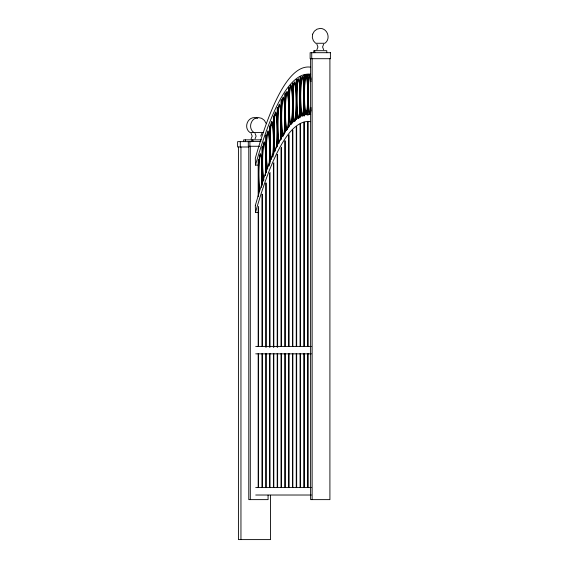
<?xml version="1.0" encoding="UTF-8"?>
<svg xmlns="http://www.w3.org/2000/svg" width="568" height="568" viewBox="0 0 568 568"><rect width="100%" height="100%" fill="white"/><g stroke="black" fill="none" stroke-linecap="round" stroke-linejoin="round"><path stroke-width="0.85" d="M260.74 136.142L261.827 133.338M251.084 138.94L252.178 136.142L251.084 133.338M255.025 138.94L256.111 136.142L255.025 133.338M316.859 49.778L317.945 46.974L316.859 44.176M323.668 44.176L322.574 46.974L323.668 49.778M310.419 74.351L307.686 74.351L307.686 115.119M308.161 75.21L304.278 75.21L304.278 115.978M298.214 79.399L296.659 79.399L296.659 119.308M294.409 83.255L292.449 83.255L292.449 123.135M286.79 92.974L285.235 92.974L285.235 131.968M275.366 115.652L273.811 115.652L273.811 153.8M271.561 125.372L270.006 125.372L270.006 163.527M263.055 132.429L249.863 132.429C243.736 128.119 246.995 117.611 254.492 117.562L257.773 118.343M261.507 139.856L243.636 139.856L243.636 141.638M260.925 141.46L248.301 141.46L248.301 146.274L259.611 146.274M252.369 141.638L237.609 141.638L237.609 146.991L248.912 146.991M310.703 67.187A2150.725 183.705 90 0 0 255.316 158.245L255.486 165.111L258.774 165.111M255.316 205.588L255.486 212.453L258.774 212.453M255.714 346.409L311.363 346.409M255.714 353.843L311.363 353.843M255.714 487.585L311.363 487.585M255.714 495.019L311.363 495.019M253.797 132.429C247.669 128.119 250.928 117.611 258.426 117.562L261.706 118.343L264.397 120.38L266.037 123.334M329.909 58.703L329.909 499.627L310.618 499.627L310.618 58.703M326.77 52.696L326.77 50.694L313.749 50.694L313.749 52.696M314.779 50.694L314.779 52.696M312.137 58.703L312.137 499.627M311.733 52.696L311.733 58.703M308.083 74.351L308.083 115.119M308.083 121.325L308.083 346.437M308.083 353.523L308.083 487.351M307.686 121.325L307.686 346.437M307.686 353.523L307.686 487.351M304.278 122.184L304.278 346.423M304.278 353.516L304.278 487.351M303.873 75.21L303.873 115.978M303.873 122.184L303.873 346.423M303.873 353.516L303.873 487.351M300.465 76.943L300.465 116.831M300.465 123.923L300.465 346.409M300.465 353.502L300.465 487.351M300.067 76.943L300.067 117.718M300.067 123.923L300.067 346.409M300.067 353.502L300.067 487.351M296.659 126.401L296.659 346.345M296.659 353.438L296.659 487.351M296.262 79.399L296.262 119.308M296.262 127.289L296.262 346.345M296.262 353.438L296.262 487.351M292.854 83.255L292.854 122.248M292.854 130.221L292.854 346.452M292.854 353.537L292.854 487.351M292.449 130.221L292.449 346.452M292.449 353.537L292.449 487.351M289.041 87.713L289.041 126.707M289.041 134.68L289.041 346.459M289.041 353.552L289.041 487.351M288.643 87.713L288.643 127.594M288.643 135.567L288.643 346.459M288.643 353.552L288.643 487.351M285.235 140.836L285.235 346.437M285.235 353.53L285.235 487.351M284.838 93.862L284.838 132.855M284.838 140.836L284.838 346.437M284.838 353.53L284.838 487.351M281.43 99.322L281.43 139.188M281.43 147.162L281.43 346.494M281.43 353.58L281.43 487.351M281.025 100.209L281.025 139.188M281.025 148.049L281.025 346.494M281.025 353.58L281.025 487.351M277.617 144.826L277.617 107.558L277.219 107.558L277.219 146.601M277.617 154.588L277.617 347.147M277.617 353.36L277.617 487.351M277.219 154.588L277.219 347.147M277.219 353.36L277.219 487.351M273.811 162.668L273.811 347.19M273.811 353.402L273.811 487.351M273.414 116.539L273.414 154.688M273.414 163.556L273.414 347.19M273.414 353.402L273.414 487.351M270.567 495.289L270.567 539.6L238.418 539.6L238.418 146.991M270.006 172.395L270.006 347.176M270.006 353.388L270.006 487.351M269.601 126.259L269.601 163.527M269.601 173.283L269.601 347.176M269.601 353.388L269.601 487.351M268.075 495.197L268.075 499.627L248.784 499.627L248.784 146.274M266.193 135.092L266.193 172.36M266.193 183.01L266.193 347.162M266.193 353.367L266.193 487.351M265.796 135.092L265.796 173.247M265.796 183.01L265.796 347.162M265.796 353.367L265.796 487.351M262.388 146.43L262.388 183.627M262.388 194.249L262.388 346.558M262.388 353.644L262.388 487.351M261.99 147.318L261.99 185.395M261.99 194.249L261.99 346.558M261.99 353.644L261.99 487.351M258.582 159.395L258.582 196.62M258.582 206.369L258.582 346.416M258.582 353.509L258.582 487.351M258.177 160.282L258.177 196.62M258.177 208.144L258.177 346.416M258.177 353.509L258.177 487.351M252.945 139.856L252.945 141.46M251.915 139.856L251.915 141.46M250.303 146.274L250.303 499.627M249.899 141.46L249.899 146.274M245.355 139.856L245.355 141.638M240.953 146.991L240.953 539.6M240.278 141.638L240.278 146.991M255.486 165.111A2143.902 183.123 -90 0 1 310.696 74.323M255.316 205.595A2150.725 183.705 90 0 1 310.703 114.53M255.486 212.453A2143.902 183.123 -90 0 1 310.696 121.673M298.477 118.57A19.951 1.704 -90 0 1 296.965 89.396A19.951 1.704 -90 0 1 299.876 87.202A19.951 1.704 -90 0 1 298.697 118.4M290.859 84.738A19.951 1.704 -90 0 1 292.371 113.905A19.951 1.704 -90 0 1 289.46 116.099A19.951 1.704 -90 0 1 290.639 84.902M310.994 109.901A19.951 1.704 -90 0 1 308.658 108.275A19.951 1.704 -90 0 1 308.658 80.919A19.951 1.704 -90 0 1 310.994 79.293M311.008 107.615A18.41 1.569 -90 0 1 308.786 107.615A18.41 1.569 -90 0 1 308.786 81.579A18.41 1.569 -90 0 1 311.008 81.579M278.994 143.342A19.951 1.704 -90 0 1 277.929 114.757A19.951 1.704 -90 0 1 280.542 108.935A19.951 1.704 -90 0 1 280.45 140.097M279.165 142.206A18.41 1.569 -90 0 1 278.029 115.829A18.41 1.569 -90 0 1 280.514 110.675A18.41 1.569 -90 0 1 280.223 140.012M270.964 158.479A19.951 1.704 -90 0 1 270.908 124.364A19.951 1.704 -90 0 1 273.513 139.508M273.513 142.895A19.951 1.704 -90 0 1 272.832 157.229M271.547 159.338A18.41 1.569 -90 0 1 270.396 133.31A18.41 1.569 -90 0 1 272.846 127.282A18.41 1.569 -90 0 1 272.69 156.527M275.189 151.209A19.951 1.704 -90 0 1 274.117 122.631A19.951 1.704 -90 0 1 276.737 116.802A19.951 1.704 -90 0 1 276.637 147.964M275.359 150.073A18.41 1.569 -90 0 1 274.209 124.044A18.41 1.569 -90 0 1 276.659 118.016A18.41 1.569 -90 0 1 276.495 147.268M259.541 190.883A19.951 1.704 -90 0 1 258.951 162.981A19.951 1.704 -90 0 1 261.358 157.137A19.951 1.704 -90 0 1 261.763 185.48M259.604 189.549A18.41 1.569 -90 0 1 259.129 162.711A18.41 1.569 -90 0 1 261.457 160.048A18.41 1.569 -90 0 1 261.429 187.461M283.027 136.852A19.951 1.704 -90 0 1 281.536 116.802A19.951 1.704 -90 0 1 283.07 97.22A19.951 1.704 -90 0 1 284.909 112.769M284.909 121.367A19.951 1.704 -90 0 1 284.092 134.339M283.24 135.475A18.41 1.569 -90 0 1 281.834 108.793A18.41 1.569 -90 0 1 284.504 106.088A18.41 1.569 -90 0 1 283.51 135.198M267.159 168.064A19.951 1.704 -90 0 1 266.626 139.188A19.951 1.704 -90 0 1 269.133 135.766A19.951 1.704 -90 0 1 269.175 165.309M267.741 168.923A18.41 1.569 -90 0 1 266.591 142.895A18.41 1.569 -90 0 1 269.04 136.867A18.41 1.569 -90 0 1 268.884 166.112M286.613 130.619A19.951 1.704 -90 0 1 285.562 101.7A19.951 1.704 -90 0 1 288.21 96.723A19.951 1.704 -90 0 1 287.983 128.034M287.053 129.76A18.41 1.569 -90 0 1 285.647 103.078A18.41 1.569 -90 0 1 288.31 100.373A18.41 1.569 -90 0 1 287.323 129.483M294.451 121.637A19.951 1.704 -90 0 1 293.187 91.902A19.951 1.704 -90 0 1 296.02 89.694A19.951 1.704 -90 0 1 295.104 121.119M263.758 181A19.951 1.704 -90 0 1 262.65 153.481A19.951 1.704 -90 0 1 265.149 145.167A19.951 1.704 -90 0 1 265.441 175.413M263.935 179.871A18.41 1.569 -90 0 1 262.757 154.581A18.41 1.569 -90 0 1 265.121 146.814A18.41 1.569 -90 0 1 265.235 175.59M312.649 34.165L312.322 37.538L313.38 40.747L315.63 43.26L324.889 43.26C331.016 38.958 327.757 28.45 320.26 28.4L316.979 29.181L314.296 31.219L312.649 34.165M330.391 52.696L310.135 52.696L310.135 58.703L330.391 58.703L330.391 52.696M299.258 114.566A18.41 1.569 -90 0 0 299.258 82.68A18.41 1.569 -90 0 0 296.901 98.619A18.41 1.569 -90 0 0 299.258 114.566M291.647 120.629A18.41 1.569 -90 0 0 291.647 88.743A18.41 1.569 -90 0 0 289.289 104.682A18.41 1.569 -90 0 0 291.647 120.629M306.94 112.223A19.951 1.704 -90 0 0 306.94 77.674A19.951 1.704 -90 0 0 304.384 94.948A19.951 1.704 -90 0 0 306.94 112.223M306.876 110.888A18.41 1.569 -90 0 0 306.876 79.002A18.41 1.569 -90 0 0 304.519 94.948A18.41 1.569 -90 0 0 306.876 110.888M303.135 113.593A19.951 1.704 -90 0 0 303.135 79.037A19.951 1.704 -90 0 0 300.579 96.311A19.951 1.704 -90 0 0 303.135 113.593M303.071 112.258A18.41 1.569 -90 0 0 303.071 80.372A18.41 1.569 -90 0 0 300.713 96.311A18.41 1.569 -90 0 0 303.071 112.258M295.452 117.796A18.41 1.569 -90 0 0 295.452 85.91A18.41 1.569 -90 0 0 293.095 101.849A18.41 1.569 -90 0 0 295.452 117.796"/></g></svg>
